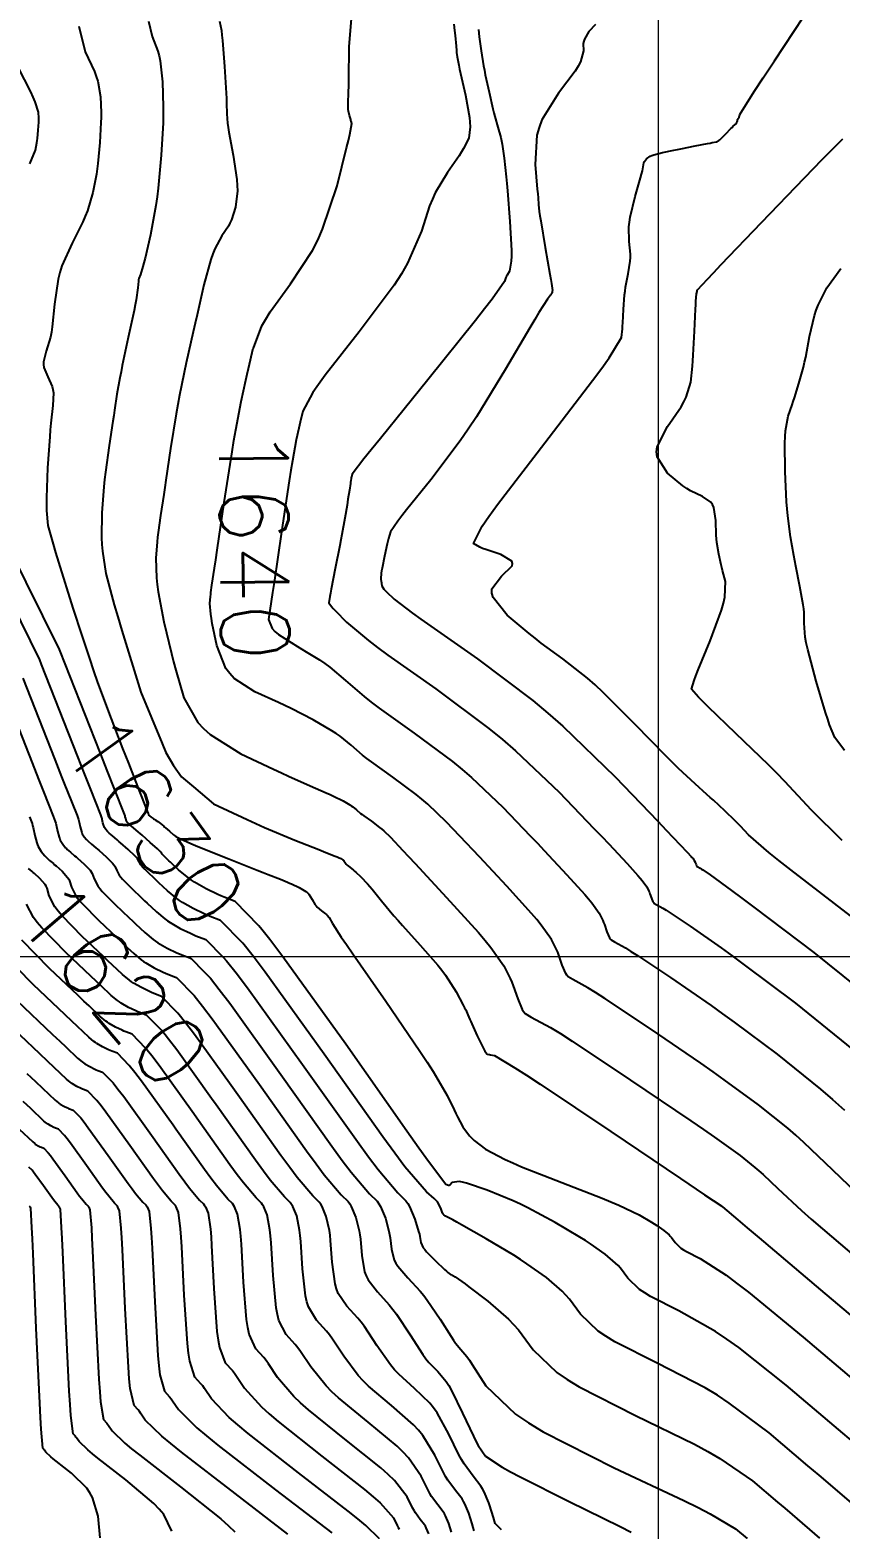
# Model space of a CAD drawing. Header units: metres. Extents: x 837117 to 838477, y 1189012 to 1191015.
# Drawn here: x 837641.8 to 837686.6, y 1190582.2 to 1190665.1 of the extents above; entities that cross this region are included whole.
import ezdxf

# ---------------------------------------------------------------- set-up
doc = ezdxf.new("R2010")
doc.units = ezdxf.units.M
doc.header["$LTSCALE"] = 0.3
doc.layers.add('COORD', color=7, linetype='Continuous', lineweight=20)
doc.layers.add('COTAS 10', color=1, linetype='Continuous')
doc.layers.add('COTAS INT', color=252, linetype='Continuous')
doc.styles.get("Standard").update_dxf_attribs({"font": 'simplex.shx'})

msp = doc.modelspace()

# ---------------------------------------------------------------- linework, layer by layer
at = {"layer": 'COORD'}
for p, q in [((837676.514, 1189013.872), (837676.514, 1191013.872)), ((837476.514, 1190613.872), (838476.514, 1190613.872))]:
    msp.add_line(p, q, dxfattribs=at)
at = {"layer": 'COTAS 10'}
for points, elevation in [([(837687.948, 1190600.347), (837686.164, 1190602.054), (837684.554, 1190603.587), (837684.108, 1190603.984), (837683.663, 1190604.37), (837682.054, 1190605.667), (837680.159, 1190607.056), (837679.533, 1190607.499), (837678.864, 1190607.968), (837676.08, 1190609.873), (837673.554, 1190611.551), (837673.047, 1190611.876), (837672.624, 1190612.141), (837671.789, 1190612.594), (837671.523, 1190612.751), (837671.458, 1190612.83), (837671.396, 1190612.923), (837671.205, 1190613.387), (837671.011, 1190613.947), (837670.948, 1190614.102), (837670.88, 1190614.256), (837670.604, 1190614.812), (837670.042, 1190615.601), (837669.794, 1190615.903), (837669.507, 1190616.24), (837668.137, 1190617.76), (837666.635, 1190619.369), (837666.265, 1190619.763), (837665.914, 1190620.135), (837664.813, 1190621.292), (837663.765, 1190622.289), (837663.448, 1190622.56), (837663.12, 1190622.829), (837661.839, 1190623.78), (837660.658, 1190624.622), (837660.394, 1190624.821), (837660.157, 1190625.006), (837659.526, 1190625.551), (837658.928, 1190626.039), (837658.712, 1190626.188), (837658.474, 1190626.343), (837657.433, 1190626.95), (837656.218, 1190627.581), (837655.871, 1190627.75), (837655.52, 1190627.917), (837654.211, 1190628.504), (837653.074, 1190629.243), (837652.83, 1190629.507), (837652.617, 1190629.797), (837652.103, 1190631.058), (837651.856, 1190632.282), (837651.811, 1190632.549), (837651.776, 1190632.785), (837651.732, 1190633.376), (837651.762, 1190633.767), (837651.773, 1190633.877), (837651.786, 1190633.987), (837651.842, 1190634.39), (837651.985, 1190635.34), (837652.053, 1190635.795), (837652.133, 1190636.334), (837652.523, 1190638.973), (837652.952, 1190641.766), (837653.057, 1190642.401), (837653.155, 1190642.977), (837653.459, 1190644.559), (837653.722, 1190645.736), (837653.794, 1190646.057), (837653.867, 1190646.375), (837654.128, 1190647.502), (837654.129, 1190647.507), (837654.604, 1190648.73), (837654.811, 1190649.107), (837655.05, 1190649.5), (837656.187, 1190651.057), (837657.402, 1190652.901), (837657.691, 1190653.475), (837657.959, 1190654.076), (837658.754, 1190656.477), (837659.28, 1190658.574), (837659.379, 1190658.984), (837659.457, 1190659.319), (837659.568, 1190659.914), (837659.536, 1190660.048), (837659.523, 1190660.094), (837659.508, 1190660.144), (837659.442, 1190660.354), (837659.384, 1190660.597), (837659.375, 1190660.667), (837659.369, 1190660.74), (837659.373, 1190661.012), (837659.396, 1190661.666), (837659.402, 1190661.978), (837659.408, 1190662.348), (837659.43, 1190664.158), (837659.594, 1190666.161)], 1640), ([(837686.666, 1190620.285), (837684.985, 1190621.956), (837683.508, 1190623.539), (837683.063, 1190623.995), (837682.601, 1190624.459), (837680.803, 1190626.201), (837679.268, 1190627.667), (837678.973, 1190627.957), (837678.734, 1190628.196), (837678.342, 1190628.644), (837678.485, 1190629.127), (837678.583, 1190629.389), (837678.708, 1190629.706), (837679.371, 1190631.315), (837680.007, 1190633.018), (837680.115, 1190633.395), (837680.192, 1190633.73), (837680.224, 1190634.601), (837680.067, 1190635.2), (837680.026, 1190635.365), (837679.985, 1190635.529), (837679.847, 1190636.118), (837679.743, 1190636.757), (837679.723, 1190636.954), (837679.708, 1190637.159), (837679.689, 1190637.968), (837679.58, 1190638.698), (837679.508, 1190638.853), (837679.419, 1190638.987), (837678.946, 1190639.299), (837678.291, 1190639.605), (837678.086, 1190639.735), (837677.871, 1190639.884), (837677.01, 1190640.588), (837676.446, 1190641.489), (837676.418, 1190641.763), (837676.446, 1190642.047), (837677.012, 1190643.164), (837677.776, 1190644.263), (837677.93, 1190644.536), (837678.059, 1190644.796), (837678.314, 1190645.625), (837678.4, 1190646.507), (837678.422, 1190646.801), (837678.443, 1190647.117), (837678.511, 1190648.439), (837678.567, 1190649.646), (837678.58, 1190649.89), (837678.592, 1190650.095), (837678.625, 1190650.508), (837678.649, 1190650.639), (837678.654, 1190650.665), (837678.659, 1190650.687), (837678.673, 1190650.732), (837679.222, 1190651.312), (837679.565, 1190651.671), (837679.989, 1190652.116), (837682.211, 1190654.442), (837684.581, 1190656.908), (837685.099, 1190657.442), (837685.557, 1190657.911), (837686.712, 1190659.065)], 1650), ([(837688.366, 1190582.646), (837686.024, 1190584.654), (837685.398, 1190585.188), (837684.783, 1190585.712), (837682.646, 1190587.525), (837680.435, 1190589.181), (837679.774, 1190589.606), (837679.091, 1190590.017), (837676.45, 1190591.381), (837674.108, 1190592.57), (837673.615, 1190592.871), (837673.19, 1190593.159), (837672.213, 1190594.096), (837671.597, 1190594.926), (837671.399, 1190595.147), (837671.189, 1190595.364), (837670.329, 1190596.114), (837669.247, 1190596.883), (837668.897, 1190597.112), (837668.526, 1190597.348), (837667, 1190598.258), (837665.639, 1190599.03), (837665.371, 1190599.179), (837665.15, 1190599.3), (837664.746, 1190599.502), (837664.648, 1190599.583), (837664.62, 1190599.628), (837664.591, 1190599.682), (837664.487, 1190599.955), (837664.3, 1190600.297), (837664.22, 1190600.393), (837664.127, 1190600.491), (837663.69, 1190600.854), (837662.509, 1190602.245), (837661.948, 1190602.991), (837661.284, 1190603.894), (837658.041, 1190608.462), (837654.786, 1190612.997), (837654.116, 1190613.88), (837653.545, 1190614.602), (837652.317, 1190615.857), (837651.734, 1190616.08), (837651.57, 1190616.15), (837651.405, 1190616.223), (837650.799, 1190616.514), (837650.208, 1190616.856), (837650.052, 1190616.961), (837649.9, 1190617.071), (837649.38, 1190617.504), (837648.911, 1190617.942), (837648.791, 1190618.054), (837648.676, 1190618.162), (837648.295, 1190618.522), (837648.009, 1190618.814), (837647.953, 1190618.879), (837647.907, 1190618.938), (837647.826, 1190619.096), (837647.722, 1190619.271), (837647.662, 1190619.34), (837647.589, 1190619.418), (837647.211, 1190619.777), (837646.794, 1190620.148), (837646.696, 1190620.233), (837646.605, 1190620.312), (837646.342, 1190620.533), (837646.154, 1190620.693), (837646.112, 1190620.732), (837646.073, 1190620.769), (837645.967, 1190620.886), (837645.895, 1190621.007), (837645.878, 1190621.046), (837645.863, 1190621.089), (837645.819, 1190621.264), (837645.778, 1190621.447), (837645.765, 1190621.494), (837645.752, 1190621.54), (837645.695, 1190621.693), (837645.141, 1190623.094), (837644.813, 1190623.927), (837644.409, 1190624.953), (837642.423, 1190630.005), (837642.32, 1190630.264), (837639.745, 1190635.478)], 1630), ([(837666.335, 1190582.107), (837666.278, 1190582.305), (837666.223, 1190582.492), (837666.04, 1190583.089), (837665.824, 1190583.606), (837665.748, 1190583.743), (837665.664, 1190583.877), (837665.302, 1190584.34), (837664.879, 1190584.912), (837664.756, 1190585.115), (837664.632, 1190585.338), (837664.164, 1190586.302), (837663.501, 1190587.387), (837663.254, 1190587.685), (837662.979, 1190587.983), (837661.756, 1190589.052), (837660.499, 1190590.116), (837660.203, 1190590.41), (837659.929, 1190590.705), (837659.129, 1190591.767), (837658.5, 1190592.719), (837658.335, 1190592.943), (837658.173, 1190593.15), (837657.621, 1190593.755), (837657.181, 1190594.492), (837657.091, 1190594.782), (837657.015, 1190595.108), (837656.852, 1190596.598), (837656.757, 1190598.102), (837656.724, 1190598.437), (837656.687, 1190598.738), (837656.528, 1190599.533), (837656.316, 1190600.037), (837656.245, 1190600.154), (837656.17, 1190600.262), (837655.856, 1190600.571), (837655.066, 1190601.502), (837654.69, 1190602.002), (837654.246, 1190602.607), (837652.075, 1190605.664), (837651.823, 1190606.016), (837649.897, 1190608.699), (837649.448, 1190609.29), (837649.066, 1190609.772), (837648.244, 1190610.613), (837647.854, 1190610.763), (837647.744, 1190610.809), (837647.633, 1190610.858), (837647.228, 1190611.053), (837646.832, 1190611.282), (837646.728, 1190611.352), (837646.626, 1190611.426), (837646.278, 1190611.716), (837645.691, 1190612.269), (837645.438, 1190612.508), (837645.147, 1190612.784), (837643.769, 1190614.093), (837642.442, 1190615.446), (837642.183, 1190615.749), (837641.971, 1190616.023), (837641.593, 1190616.755)], 1620), ([(837641.618, 1190607.406), (837642.085, 1190606.961), (837642.471, 1190606.595), (837643.176, 1190605.927), (837643.352, 1190605.781), (837643.404, 1190605.744), (837643.457, 1190605.708), (837643.657, 1190605.592), (837643.862, 1190605.493), (837643.918, 1190605.469), (837643.973, 1190605.445), (837644.171, 1190605.37), (837644.587, 1190604.944), (837644.78, 1190604.7), (837645.007, 1190604.401), (837646.109, 1190602.866), (837647.207, 1190601.319), (837647.432, 1190601.013), (837647.622, 1190600.76), (837648.022, 1190600.289), (837648.181, 1190600.133), (837648.219, 1190600.078), (837648.255, 1190600.019), (837648.362, 1190599.764), (837648.465, 1190598.824), (837648.498, 1190598.333), (837648.533, 1190597.742), (837648.675, 1190594.775), (837648.852, 1190591.814), (837648.909, 1190591.227), (837648.969, 1190590.742), (837649.216, 1190589.83), (837649.497, 1190589.522), (837649.579, 1190589.417), (837649.664, 1190589.302), (837649.984, 1190588.818), (837651.009, 1190587.809), (837651.538, 1190587.364), (837652.173, 1190586.847), (837655.351, 1190584.381), (837658.471, 1190582.004)], 1610)]:
    msp.add_lwpolyline(points, dxfattribs=dict(at, elevation=elevation))
at = {"layer": 'COTAS INT'}
for points, elevation in [([(837687.134, 1190616.121), (837683.836, 1190618.654), (837683.171, 1190619.177), (837682.614, 1190619.623), (837681.499, 1190620.588), (837681.046, 1190621.073), (837680.906, 1190621.215), (837680.761, 1190621.361), (837680.183, 1190621.92), (837679.555, 1190622.502), (837679.378, 1190622.663), (837679.2, 1190622.824), (837678.543, 1190623.405), (837677.632, 1190624.264), (837677.292, 1190624.6), (837676.915, 1190624.979), (837675.239, 1190626.7), (837673.457, 1190628.471), (837673.013, 1190628.881), (837672.59, 1190629.256), (837671.242, 1190630.319), (837670.033, 1190631.198), (837669.699, 1190631.457), (837669.364, 1190631.723), (837668.157, 1190632.74), (837667.375, 1190633.718), (837667.308, 1190633.958), (837667.307, 1190634.186), (837667.846, 1190634.9), (837668.426, 1190635.466), (837668.451, 1190635.599), (837668.418, 1190635.723), (837667.807, 1190636.087), (837666.97, 1190636.362), (837666.794, 1190636.43), (837666.641, 1190636.494), (837666.291, 1190636.692), (837666.777, 1190637.652), (837667.152, 1190638.196), (837667.631, 1190638.86), (837670.231, 1190642.263), (837672.878, 1190645.705), (837673.387, 1190646.394), (837673.799, 1190646.969), (837674.479, 1190648.093), (837674.523, 1190648.559), (837674.535, 1190648.72), (837674.546, 1190648.894), (837674.584, 1190649.636), (837674.645, 1190650.442), (837674.671, 1190650.657), (837674.702, 1190650.869), (837674.843, 1190651.602), (837674.955, 1190652.309), (837674.965, 1190652.504), (837674.968, 1190652.699), (837674.904, 1190653.399), (837674.881, 1190654.205), (837674.91, 1190654.467), (837674.953, 1190654.746), (837675.232, 1190655.891), (837675.533, 1190656.92), (837675.59, 1190657.126), (837675.635, 1190657.298), (837675.7, 1190657.631), (837675.717, 1190657.749), (837675.731, 1190657.785), (837675.749, 1190657.823), (837675.85, 1190657.969), (837676.065, 1190658.116), (837676.155, 1190658.154), (837676.259, 1190658.191), (837676.745, 1190658.313), (837677.371, 1190658.439), (837677.562, 1190658.477), (837677.761, 1190658.517), (837678.547, 1190658.676), (837679.236, 1190658.814), (837679.375, 1190658.841), (837679.491, 1190658.863), (837679.722, 1190658.903), (837679.852, 1190658.977), (837679.905, 1190659.02), (837679.966, 1190659.074), (837680.244, 1190659.35), (837680.523, 1190659.64), (837680.584, 1190659.703), (837680.638, 1190659.758), (837680.772, 1190659.892), (837680.842, 1190659.97), (837680.855, 1190659.989), (837680.865, 1190660.007), (837680.878, 1190660.063), (837680.883, 1190660.114), (837680.888, 1190660.129), (837680.895, 1190660.144), (837680.931, 1190660.202), (837680.973, 1190660.271), (837680.982, 1190660.293), (837680.991, 1190660.317), (837681.017, 1190660.415), (837681.815, 1190661.684), (837682.31, 1190662.445), (837682.925, 1190663.385), (837686.136, 1190668.262)], 1648), ([(837648.33, 1190665.576), (837648.544, 1190664.726), (837648.854, 1190663.923), (837648.92, 1190663.661), (837648.977, 1190663.381), (837649.114, 1190662.226), (837649.152, 1190660.834), (837649.148, 1190660.405), (837649.137, 1190659.956), (837649.043, 1190658.177), (837648.867, 1190656.341), (837648.805, 1190655.858), (837648.736, 1190655.384), (837648.437, 1190653.762), (837648.146, 1190652.481), (837648.082, 1190652.223), (837648.026, 1190652.006), (837647.886, 1190651.57), (837647.807, 1190651.359), (837647.79, 1190651.284), (837647.775, 1190651.201), (837647.739, 1190650.843), (837647.646, 1190650.175), (837647.595, 1190649.897), (837647.533, 1190649.579), (837647.218, 1190648.093), (837646.887, 1190646.547), (837646.815, 1190646.191), (837646.751, 1190645.865), (837646.59, 1190644.947), (837646.459, 1190644.079), (837646.414, 1190643.784), (837646.365, 1190643.466), (837646.155, 1190642.12), (837645.95, 1190640.636), (837645.903, 1190640.23), (837645.862, 1190639.826), (837645.751, 1190638.386), (837645.737, 1190637.005), (837645.757, 1190636.639), (837645.787, 1190636.279), (837645.982, 1190635.038), (837646.437, 1190633.307), (837646.631, 1190632.638), (837646.856, 1190631.886), (837647.912, 1190628.488), (837649.084, 1190625.648), (837649.29, 1190625.146), (837649.717, 1190624.43), (837650.162, 1190623.804), (837650.814, 1190623.252), (837651.935, 1190622.3), (837653.779, 1190621.438), (837654.27, 1190621.218), (837654.753, 1190621.006), (837656.424, 1190620.306), (837657.747, 1190619.776), (837658.01, 1190619.671), (837658.228, 1190619.584), (837658.642, 1190619.421), (837658.765, 1190619.372), (837658.8, 1190619.357), (837658.835, 1190619.341), (837658.965, 1190619.28), (837659.08, 1190619.209), (837659.105, 1190619.187), (837659.128, 1190619.164), (837659.187, 1190619.074), (837659.255, 1190618.974), (837659.282, 1190618.944), (837659.314, 1190618.914), (837659.462, 1190618.801), (837659.662, 1190618.647), (837659.727, 1190618.592), (837659.796, 1190618.531), (837660.078, 1190618.266), (837660.441, 1190617.879), (837660.561, 1190617.742), (837660.689, 1190617.591), (837661.22, 1190616.937), (837661.902, 1190616.114), (837662.126, 1190615.856), (837662.365, 1190615.585), (837663.352, 1190614.501), (837664.318, 1190613.392), (837664.543, 1190613.106), (837664.749, 1190612.829), (837665.341, 1190611.905), (837665.727, 1190611.185), (837665.804, 1190611.037), (837665.868, 1190610.911), (837665.991, 1190610.641), (837666.093, 1190610.388), (837666.143, 1190610.272), (837666.204, 1190610.137), (837666.505, 1190609.487), (837666.811, 1190608.858), (837666.875, 1190608.737), (837666.929, 1190608.639), (837667.05, 1190608.475), (837667.149, 1190608.454), (837667.189, 1190608.446), (837667.235, 1190608.436), (837667.448, 1190608.393), (837668.587, 1190607.719), (837669.217, 1190607.312), (837669.982, 1190606.81), (837673.884, 1190604.2), (837677.739, 1190601.597), (837679.07, 1190600.699), (837680.02, 1190600.056), (837680.036, 1190600.043), (837680.041, 1190600.039), (837680.045, 1190600.036), (837680.061, 1190600.02), (837680.902, 1190599.308), (837681.426, 1190598.865), (837682.077, 1190598.315), (837685.481, 1190595.44), (837689.581, 1190591.967)], 1636), ([(837652.249, 1190665.572), (837652.364, 1190665.053), (837652.396, 1190664.804), (837652.428, 1190664.509), (837652.54, 1190663.063), (837652.625, 1190661.603), (837652.64, 1190661.299), (837652.65, 1190661.039), (837652.655, 1190660.462), (837652.697, 1190659.933), (837652.731, 1190659.703), (837652.774, 1190659.437), (837653.011, 1190658.176), (837653.215, 1190656.825), (837653.237, 1190656.501), (837653.244, 1190656.201), (837653.147, 1190655.299), (837652.914, 1190654.595), (837652.835, 1190654.418), (837652.75, 1190654.25), (837652.394, 1190653.709), (837652.001, 1190652.997), (837651.893, 1190652.72), (837651.785, 1190652.409), (837651.399, 1190650.998), (837651.015, 1190649.341), (837650.908, 1190648.874), (837650.802, 1190648.404), (837650.416, 1190646.679), (837650.05, 1190644.893), (837649.955, 1190644.384), (837649.864, 1190643.869), (837649.557, 1190641.96), (837649.296, 1190640.206), (837649.233, 1190639.789), (837649.175, 1190639.403), (837648.998, 1190638.255), (837648.868, 1190637.311), (837648.838, 1190637.053), (837648.812, 1190636.797), (837648.741, 1190635.881), (837648.779, 1190634.793), (837648.82, 1190634.427), (837648.876, 1190634.033), (837649.189, 1190632.378), (837649.603, 1190630.615), (837649.722, 1190630.153), (837649.843, 1190629.702), (837650.295, 1190628.169), (837651.059, 1190626.806), (837651.378, 1190626.464), (837651.742, 1190626.136), (837653.441, 1190625.077), (837655.246, 1190624.221), (837655.677, 1190624.02), (837656.077, 1190623.836), (837657.274, 1190623.304), (837658.162, 1190622.916), (837658.367, 1190622.822), (837658.555, 1190622.734), (837659.089, 1190622.466), (837659.459, 1190622.251), (837659.543, 1190622.196), (837659.62, 1190622.143), (837659.832, 1190621.97), (837660.056, 1190621.776), (837660.14, 1190621.711), (837660.234, 1190621.64), (837660.652, 1190621.341), (837661.107, 1190621.004), (837661.224, 1190620.908), (837661.336, 1190620.812), (837661.708, 1190620.458), (837662.394, 1190619.73), (837662.705, 1190619.398), (837663.067, 1190619.009), (837664.813, 1190617.132), (837666.568, 1190615.187), (837666.936, 1190614.755), (837667.253, 1190614.369), (837667.973, 1190613.359), (837668.326, 1190612.647), (837668.412, 1190612.45), (837668.493, 1190612.252), (837668.741, 1190611.534), (837668.986, 1190610.941), (837669.065, 1190610.821), (837669.149, 1190610.721), (837669.489, 1190610.52), (837670.557, 1190609.94), (837671.099, 1190609.601), (837671.748, 1190609.185), (837674.982, 1190607.037), (837678.301, 1190604.782), (837679.005, 1190604.299), (837679.614, 1190603.877), (837681.037, 1190602.862), (837681.849, 1190602.207), (837682.074, 1190602.012), (837682.3, 1190601.811), (837683.112, 1190601.037), (837684.425, 1190599.828), (837684.965, 1190599.352), (837685.582, 1190598.816), (837688.447, 1190596.372)], 1638), ([(837644.479, 1190665.308), (837644.839, 1190663.879), (837645.343, 1190662.793), (837645.443, 1190662.517), (837645.527, 1190662.253), (837645.688, 1190661.389), (837645.712, 1190660.521), (837645.709, 1190660.253), (837645.702, 1190659.973), (837645.644, 1190658.862), (837645.534, 1190657.717), (837645.495, 1190657.415), (837645.452, 1190657.119), (837645.265, 1190656.107), (837644.96, 1190655.089), (837644.842, 1190654.789), (837644.711, 1190654.482), (837644.115, 1190653.311), (837643.546, 1190652.051), (837643.431, 1190651.688), (837643.334, 1190651.319), (837643.136, 1190649.936), (837643.019, 1190648.673), (837642.974, 1190648.379), (837642.922, 1190648.109), (837642.685, 1190647.337), (837642.53, 1190646.746), (837642.53, 1190646.591), (837642.548, 1190646.439), (837642.768, 1190645.921), (837643.018, 1190645.375), (837643.056, 1190645.207), (837643.08, 1190645.031), (837643.051, 1190644.332), (837642.935, 1190643.348), (837642.903, 1190642.993), (837642.872, 1190642.602), (837642.76, 1190640.891), (837642.695, 1190639.218), (837642.693, 1190638.851), (837642.698, 1190638.526), (837642.774, 1190637.699), (837643.061, 1190636.659), (837643.198, 1190636.2), (837643.361, 1190635.667), (837644.159, 1190633.121), (837644.652, 1190631.615), (837645.068, 1190630.34), (837645.301, 1190629.658), (837645.524, 1190629.014), (837646.263, 1190627.008), (837646.904, 1190625.366), (837647.066, 1190624.952), (837647.221, 1190624.556), (837647.724, 1190623.271), (837648.095, 1190622.329), (837648.166, 1190622.148), (837648.223, 1190622.002), (837648.317, 1190621.764), (837648.322, 1190621.752), (837648.323, 1190621.748), (837648.324, 1190621.745), (837648.327, 1190621.73), (837648.33, 1190621.717), (837648.331, 1190621.713), (837648.333, 1190621.71), (837648.338, 1190621.701), (837648.365, 1190621.676), (837648.38, 1190621.664), (837648.398, 1190621.649), (837648.49, 1190621.574), (837648.592, 1190621.496), (837648.616, 1190621.479), (837648.639, 1190621.463), (837648.708, 1190621.424), (837648.788, 1190621.376), (837648.818, 1190621.356), (837648.851, 1190621.332), (837648.996, 1190621.219), (837649.173, 1190621.071), (837649.225, 1190621.025), (837649.279, 1190620.977), (837649.487, 1190620.787), (837649.713, 1190620.598), (837649.778, 1190620.551), (837649.845, 1190620.506), (837650.098, 1190620.364), (837650.668, 1190620.118), (837650.935, 1190620.007), (837651.25, 1190619.878), (837652.779, 1190619.26), (837654.068, 1190618.745), (837654.333, 1190618.639), (837654.663, 1190618.508), (837654.95, 1190618.394), (837655.623, 1190618.133), (837656.02, 1190617.975), (837656.132, 1190617.927), (837656.246, 1190617.877), (837656.666, 1190617.68), (837657.036, 1190617.451), (837657.118, 1190617.38), (837657.191, 1190617.307), (837657.382, 1190617.017), (837657.541, 1190616.732), (837657.594, 1190616.662), (837657.651, 1190616.597), (837657.891, 1190616.391), (837658.119, 1190616.224), (837658.168, 1190616.182), (837658.212, 1190616.143), (837658.322, 1190616.017), (837658.392, 1190615.898), (837658.411, 1190615.863), (837658.43, 1190615.827), (837658.498, 1190615.688), (837658.991, 1190614.941), (837659.278, 1190614.521), (837659.631, 1190614.009), (837661.45, 1190611.391), (837663.337, 1190608.633), (837663.732, 1190608.032), (837664.073, 1190607.501), (837664.844, 1190606.173), (837665.228, 1190605.381), (837665.325, 1190605.187), (837665.417, 1190605.006), (837665.715, 1190604.444), (837666.07, 1190603.959), (837666.199, 1190603.825), (837666.342, 1190603.693), (837666.965, 1190603.216), (837668.043, 1190602.645), (837668.471, 1190602.453), (837668.955, 1190602.246), (837671.174, 1190601.376), (837673.403, 1190600.513), (837673.894, 1190600.311), (837674.331, 1190600.125), (837675.451, 1190599.584), (837676.125, 1190599.186), (837676.28, 1190599.089), (837676.422, 1190598.999), (837676.82, 1190598.722), (837677.102, 1190598.475), (837677.172, 1190598.404), (837677.237, 1190598.331), (837677.439, 1190598.058), (837677.76, 1190597.75), (837677.9, 1190597.656), (837678.062, 1190597.557), (837678.832, 1190597.166), (837680.259, 1190596.246), (837680.835, 1190595.814), (837681.49, 1190595.305), (837684.509, 1190592.825), (837688.152, 1190589.735)], 1634), ([(837665.206, 1190665.418), (837665.247, 1190665.069), (837665.281, 1190664.776), (837665.339, 1190664.187), (837665.35, 1190663.963), (837665.356, 1190663.901), (837665.362, 1190663.838), (837665.391, 1190663.608), (837665.482, 1190663.143), (837665.527, 1190662.931), (837665.581, 1190662.684), (837665.847, 1190661.493), (837666.072, 1190660.26), (837666.101, 1190659.986), (837666.114, 1190659.742), (837666.037, 1190659.104), (837665.752, 1190658.541), (837665.633, 1190658.345), (837665.497, 1190658.131), (837664.862, 1190657.209), (837664.185, 1190656.08), (837664.023, 1190655.735), (837663.871, 1190655.375), (837663.415, 1190653.959), (837662.653, 1190652.19), (837662.31, 1190651.607), (837661.909, 1190650.985), (837659.98, 1190648.405), (837658.1, 1190646.003), (837657.729, 1190645.494), (837657.424, 1190645.051), (837656.993, 1190644.258), (837656.86, 1190644.015), (837656.72, 1190643.41), (837656.681, 1190643.24), (837656.642, 1190643.068), (837656.501, 1190642.438), (837656.291, 1190641.268), (837656.208, 1190640.756), (837656.115, 1190640.162), (837655.689, 1190637.337), (837655.276, 1190634.552), (837655.191, 1190633.982), (837655.119, 1190633.5), (837654.963, 1190632.49), (837655.164, 1190631.994), (837655.317, 1190631.837), (837655.512, 1190631.672), (837656.567, 1190631.003), (837657.052, 1190630.714), (837657.782, 1190630.276), (837658.079, 1190630.073), (837658.358, 1190629.87), (837659.22, 1190629.132), (837660.258, 1190628.235), (837660.648, 1190627.931), (837661.083, 1190627.603), (837663.025, 1190626.219), (837665.133, 1190624.654), (837665.673, 1190624.212), (837666.194, 1190623.766), (837667.918, 1190622.126), (837669.434, 1190620.54), (837669.825, 1190620.128), (837670.202, 1190619.729), (837671.46, 1190618.387), (837672.446, 1190617.293), (837672.653, 1190617.05), (837672.831, 1190616.833), (837673.236, 1190616.265), (837673.435, 1190615.865), (837673.483, 1190615.754), (837673.529, 1190615.643), (837673.668, 1190615.239), (837673.806, 1190614.906), (837673.851, 1190614.838), (837673.898, 1190614.782), (837674.089, 1190614.669), (837674.69, 1190614.343), (837674.995, 1190614.152), (837675.36, 1190613.918), (837677.178, 1190612.71), (837679.426, 1190611.153), (837680.062, 1190610.698), (837680.704, 1190610.234), (837683.071, 1190608.473), (837685.476, 1190606.534), (837686.142, 1190605.957), (837686.808, 1190605.362)], 1642), ([(837666.575, 1190665.124), (837666.592, 1190664.914), (837666.613, 1190664.703), (837666.711, 1190663.932), (837666.849, 1190663.11), (837666.896, 1190662.866), (837666.945, 1190662.614), (837667.153, 1190661.647), (837667.368, 1190660.734), (837667.423, 1190660.517), (837667.476, 1190660.315), (837667.65, 1190659.713), (837667.8, 1190659.147), (837667.838, 1190658.968), (837667.874, 1190658.778), (837667.994, 1190658.012), (837668.108, 1190656.967), (837668.142, 1190656.602), (837668.177, 1190656.205), (837668.31, 1190654.495), (837668.39, 1190652.905), (837668.392, 1190652.583), (837668.385, 1190652.313), (837668.287, 1190651.761), (837668.149, 1190651.541), (837668.118, 1190651.478), (837668.089, 1190651.415), (837668.01, 1190651.183), (837667.324, 1190650.207), (837666.912, 1190649.675), (837666.405, 1190649.03), (837663.773, 1190645.753), (837661.15, 1190642.507), (837660.648, 1190641.881), (837660.243, 1190641.373), (837659.59, 1190640.524), (837659.572, 1190640.445), (837659.567, 1190640.423), (837659.562, 1190640.4), (837659.544, 1190640.318), (837659.516, 1190640.165), (837659.505, 1190640.099), (837659.493, 1190640.021), (837659.438, 1190639.653), (837659.36, 1190639.148), (837659.334, 1190638.985), (837659.306, 1190638.811), (837659.189, 1190638.098), (837659.028, 1190637.197), (837658.973, 1190636.905), (837658.913, 1190636.593), (837658.657, 1190635.315), (837658.427, 1190634.172), (837658.384, 1190633.947), (837658.349, 1190633.762), (837658.297, 1190633.422), (837658.45, 1190633.209), (837658.545, 1190633.103), (837658.662, 1190632.978), (837659.274, 1190632.357), (837660.493, 1190631.332), (837660.993, 1190630.952), (837661.563, 1190630.53), (837664.211, 1190628.658), (837667.146, 1190626.479), (837667.897, 1190625.864), (837668.623, 1190625.243), (837671.023, 1190622.959), (837672.955, 1190620.944), (837673.385, 1190620.494), (837673.77, 1190620.089), (837674.783, 1190619.015), (837675.385, 1190618.347), (837675.512, 1190618.198), (837675.621, 1190618.065), (837675.868, 1190617.718), (837675.989, 1190617.474), (837676.019, 1190617.406), (837676.047, 1190617.338), (837676.132, 1190617.092), (837676.216, 1190616.888), (837676.243, 1190616.847), (837676.272, 1190616.812), (837676.389, 1190616.743), (837676.756, 1190616.544), (837676.942, 1190616.427), (837677.165, 1190616.284), (837678.276, 1190615.546), (837679.989, 1190614.338), (837680.591, 1190613.898), (837681.249, 1190613.412), (837684.087, 1190611.279), (837687.289, 1190608.697)], 1644), ([(837673.043, 1190665.394), (837672.671, 1190665.006), (837672.425, 1190664.58), (837672.386, 1190664.463), (837672.359, 1190664.347), (837672.367, 1190663.934), (837672.209, 1190663.326), (837672.078, 1190663.088), (837671.91, 1190662.819), (837670.987, 1190661.595), (837670.078, 1190660.124), (837669.919, 1190659.7), (837669.799, 1190659.267), (837669.698, 1190657.644), (837669.824, 1190656.29), (837669.847, 1190656.028), (837669.864, 1190655.814), (837669.884, 1190655.448), (837669.934, 1190655.052), (837669.97, 1190654.82), (837670.016, 1190654.534), (837670.266, 1190653.059), (837670.516, 1190651.587), (837670.564, 1190651.304), (837670.601, 1190651.075), (837670.657, 1190650.696), (837670.652, 1190650.668), (837670.65, 1190650.652), (837670.647, 1190650.621), (837670.646, 1190650.592), (837670.646, 1190650.585), (837670.645, 1190650.579), (837670.643, 1190650.561), (837670.603, 1190650.499), (837670.577, 1190650.465), (837670.546, 1190650.424), (837670.384, 1190650.214), (837669.907, 1190649.462), (837669.677, 1190649.079), (837669.405, 1190648.621), (837668.071, 1190646.332), (837666.457, 1190643.702), (837666.009, 1190643.028), (837665.56, 1190642.378), (837663.933, 1190640.225), (837662.601, 1190638.566), (837662.337, 1190638.227), (837662.12, 1190637.939), (837661.717, 1190637.336), (837661.6, 1190636.97), (837661.563, 1190636.833), (837661.525, 1190636.68), (837661.371, 1190635.996), (837661.241, 1190635.328), (837661.218, 1190635.184), (837661.2, 1190635.059), (837661.181, 1190634.754), (837661.198, 1190634.58), (837661.203, 1190634.537), (837661.208, 1190634.495), (837661.225, 1190634.363), (837661.341, 1190634.178), (837661.408, 1190634.104), (837661.49, 1190634.019), (837661.91, 1190633.629), (837662.933, 1190632.844), (837663.394, 1190632.51), (837663.934, 1190632.126), (837666.526, 1190630.317), (837669.577, 1190628.015), (837670.404, 1190627.32), (837671.225, 1190626.6), (837674.128, 1190623.793), (837676.475, 1190621.349), (837676.945, 1190620.859), (837677.337, 1190620.449), (837678.106, 1190619.642), (837678.325, 1190619.4), (837678.371, 1190619.346), (837678.41, 1190619.298), (837678.5, 1190619.172), (837678.544, 1190619.083), (837678.555, 1190619.058), (837678.565, 1190619.034), (837678.596, 1190618.944), (837678.626, 1190618.87), (837678.636, 1190618.855), (837678.647, 1190618.843), (837678.689, 1190618.818), (837678.822, 1190618.745), (837678.89, 1190618.703), (837678.971, 1190618.651), (837679.374, 1190618.383), (837680.551, 1190617.523), (837681.12, 1190617.097), (837681.793, 1190616.591), (837685.104, 1190614.085), (837689.07, 1190610.893)], 1646), ([(837641.774, 1190657.696), (837642.093, 1190658.452), (837642.168, 1190658.855), (837642.185, 1190658.972), (837642.2, 1190659.092), (837642.244, 1190659.548), (837642.267, 1190659.989), (837642.27, 1190660.1), (837642.271, 1190660.207), (837642.261, 1190660.552), (837642.076, 1190661.124), (837641.967, 1190661.373), (837641.832, 1190661.662), (837641.134, 1190663.033)], 1632), ([(837686.804, 1190625.251), (837686.26, 1190625.974), (837685.977, 1190626.679), (837685.872, 1190626.992), (837685.755, 1190627.355), (837685.236, 1190629.087), (837684.772, 1190630.834), (837684.689, 1190631.206), (837684.626, 1190631.529), (837684.565, 1190632.292), (837684.573, 1190632.876), (837684.553, 1190633.086), (837684.524, 1190633.317), (837684.34, 1190634.326), (837684.109, 1190635.444), (837684.051, 1190635.743), (837683.995, 1190636.038), (837683.814, 1190637.067), (837683.667, 1190638.229), (837683.633, 1190638.608), (837683.602, 1190639.011), (837683.514, 1190640.675), (837683.499, 1190642.255), (837683.514, 1190642.607), (837683.538, 1190642.92), (837683.692, 1190643.74), (837683.909, 1190644.365), (837683.972, 1190644.556), (837684.037, 1190644.755), (837684.283, 1190645.537), (837684.528, 1190646.443), (837684.592, 1190646.721), (837684.655, 1190647.01), (837684.869, 1190648.147), (837685.141, 1190649.298), (837685.24, 1190649.595), (837685.349, 1190649.883), (837685.829, 1190650.843), (837686.597, 1190651.911)], 1652), ([(837687.299, 1190587.015), (837686.467, 1190587.724), (837683.577, 1190590.175), (837680.962, 1190592.243), (837680.305, 1190592.71), (837679.675, 1190593.132), (837677.641, 1190594.273), (837676.085, 1190595.063), (837675.758, 1190595.263), (837675.475, 1190595.455), (837674.826, 1190596.077), (837674.417, 1190596.629), (837674.285, 1190596.775), (837674.146, 1190596.92), (837673.574, 1190597.418), (837672.771, 1190597.978), (837672.485, 1190598.16), (837672.171, 1190598.355), (837670.809, 1190599.159), (837669.296, 1190599.971), (837668.887, 1190600.171), (837668.483, 1190600.36), (837667.06, 1190600.952), (837665.915, 1190601.332), (837665.686, 1190601.388), (837665.496, 1190601.422), (837665.125, 1190601.366), (837664.995, 1190601.231), (837664.956, 1190601.215), (837664.916, 1190601.209), (837664.761, 1190601.264), (837663.814, 1190602.524), (837663.275, 1190603.277), (837662.616, 1190604.206), (837659.234, 1190609.022), (837655.764, 1190613.857), (837655.049, 1190614.798), (837654.602, 1190615.364), (837654.441, 1190615.566), (837653.132, 1190616.906), (837652.51, 1190617.144), (837652.335, 1190617.218), (837652.159, 1190617.296), (837651.513, 1190617.606), (837650.883, 1190617.971), (837650.717, 1190618.083), (837650.555, 1190618.2), (837650, 1190618.662), (837649.555, 1190619.076), (837649.462, 1190619.163), (837649.382, 1190619.238), (837649.201, 1190619.408), (837649.122, 1190619.487), (837649.107, 1190619.505), (837649.095, 1190619.521), (837649.073, 1190619.564), (837648.971, 1190619.677), (837648.909, 1190619.737), (837648.832, 1190619.81), (837648.43, 1190620.176), (837647.984, 1190620.573), (837647.879, 1190620.665), (837647.782, 1190620.748), (837647.5, 1190620.985), (837647.307, 1190621.146), (837647.267, 1190621.181), (837647.232, 1190621.212), (837647.152, 1190621.293), (837647.114, 1190621.358), (837647.105, 1190621.38), (837647.097, 1190621.403), (837647.073, 1190621.497), (837647.051, 1190621.596), (837647.037, 1190621.646), (837647.006, 1190621.728), (837646.437, 1190623.172), (837646.09, 1190624.054), (837645.66, 1190625.146), (837643.457, 1190630.751), (837643.424, 1190630.833), (837640.659, 1190636.431)], 1632), ([(837641.389, 1190629.258), (837643.157, 1190624.76), (837643.535, 1190623.801), (837643.714, 1190623.348), (837643.844, 1190623.017), (837644.385, 1190621.657), (837644.467, 1190621.434), (837644.487, 1190621.367), (837644.506, 1190621.298), (837644.565, 1190621.03), (837644.629, 1190620.775), (837644.652, 1190620.713), (837644.676, 1190620.655), (837644.781, 1190620.479), (837644.914, 1190620.326), (837644.956, 1190620.283), (837645.001, 1190620.24), (837645.184, 1190620.081), (837645.429, 1190619.875), (837645.513, 1190619.802), (837645.604, 1190619.723), (837645.992, 1190619.378), (837646.345, 1190619.027), (837646.415, 1190618.942), (837646.473, 1190618.864), (837646.579, 1190618.628), (837646.72, 1190618.355), (837646.799, 1190618.253), (837646.896, 1190618.14), (837647.39, 1190617.636), (837647.97, 1190617.087), (837648.121, 1190616.945), (837648.267, 1190616.807), (837648.76, 1190616.346), (837648.784, 1190616.327), (837649.246, 1190615.942), (837649.388, 1190615.84), (837649.533, 1190615.741), (837650.084, 1190615.422), (837650.65, 1190615.15), (837650.805, 1190615.082), (837650.958, 1190615.017), (837651.502, 1190614.808), (837652.467, 1190613.822), (837652.649, 1190613.635), (837653.182, 1190612.962), (837653.808, 1190612.138), (837656.848, 1190607.903), (837659.876, 1190603.637), (837660.496, 1190602.793), (837661.02, 1190602.096), (837662.123, 1190600.797), (837662.561, 1190600.365), (837662.666, 1190600.215), (837662.764, 1190600.051), (837663.061, 1190599.348), (837663.265, 1190598.669), (837663.304, 1190598.521), (837663.337, 1190598.389), (837663.393, 1190598.057), (837663.522, 1190597.765), (837663.6, 1190597.66), (837663.696, 1190597.544), (837664.196, 1190597.035), (837664.7, 1190596.567), (837664.8, 1190596.477), (837664.882, 1190596.405), (837665.032, 1190596.285), (837665.092, 1190596.262), (837665.117, 1190596.249), (837665.146, 1190596.235), (837665.281, 1190596.16), (837665.653, 1190595.898), (837665.832, 1190595.765), (837666.044, 1190595.605), (837667.083, 1190594.81), (837668.232, 1190593.808), (837668.513, 1190593.518), (837668.778, 1190593.224), (837669.6, 1190592.115), (837670.904, 1190590.863), (837671.473, 1190590.478), (837672.131, 1190590.077), (837675.258, 1190588.489), (837678.508, 1190586.903), (837679.243, 1190586.503), (837679.907, 1190586.119), (837681.714, 1190584.876), (837683.099, 1190583.701), (837683.498, 1190583.361), (837683.903, 1190583.015), (837685.42, 1190581.714)], 1628), ([(837640.797, 1190627.388), (837641.906, 1190624.567), (837642.258, 1190623.674), (837642.548, 1190622.94), (837643.074, 1190621.622), (837643.182, 1190621.327), (837643.208, 1190621.239), (837643.233, 1190621.149), (837643.311, 1190620.797), (837643.396, 1190620.461), (837643.425, 1190620.379), (837643.457, 1190620.303), (837643.595, 1190620.072), (837643.755, 1190619.883), (837643.801, 1190619.834), (837643.848, 1190619.787), (837644.026, 1190619.628), (837644.253, 1190619.438), (837644.33, 1190619.371), (837644.414, 1190619.297), (837644.773, 1190618.979), (837645.102, 1190618.635), (837645.168, 1190618.545), (837645.224, 1190618.457), (837645.333, 1190618.16), (837645.533, 1190617.772), (837645.645, 1190617.627), (837645.782, 1190617.466), (837646.485, 1190616.75), (837647.264, 1190616.011), (837647.45, 1190615.835), (837647.623, 1190615.672), (837648.139, 1190615.189), (837648.591, 1190614.813), (837648.723, 1190614.718), (837648.858, 1190614.627), (837649.37, 1190614.33), (837649.896, 1190614.077), (837650.039, 1190614.014), (837650.182, 1190613.953), (837650.618, 1190613.787), (837650.688, 1190613.76), (837651.388, 1190613.044), (837651.753, 1190612.669), (837652.248, 1190612.044), (837652.83, 1190611.278), (837655.655, 1190607.343), (837658.469, 1190603.379), (837659.044, 1190602.595), (837659.532, 1190601.948), (837660.557, 1190600.741), (837660.963, 1190600.34), (837661.061, 1190600.2), (837661.152, 1190600.048), (837661.428, 1190599.394), (837661.62, 1190598.686), (837661.659, 1190598.5), (837661.692, 1190598.317), (837661.758, 1190597.692), (837661.912, 1190597.085), (837662.001, 1190596.914), (837662.109, 1190596.742), (837662.663, 1190596.11), (837663.353, 1190595.369), (837663.546, 1190595.127), (837663.739, 1190594.871), (837664.446, 1190593.814), (837665.056, 1190592.853), (837665.189, 1190592.657), (837665.306, 1190592.492), (837665.598, 1190592.147), (837665.927, 1190591.749), (837666.067, 1190591.55), (837666.228, 1190591.313), (837666.987, 1190590.134), (837668.619, 1190588.568), (837669.33, 1190588.086), (837670.154, 1190587.584), (837674.067, 1190585.597), (837677.924, 1190583.789), (837678.712, 1190583.399), (837679.38, 1190583.058), (837680.782, 1190582.226), (837681.415, 1190581.69)], 1626), ([(837641.763, 1190621.586), (837641.897, 1190621.221), (837641.93, 1190621.112), (837641.961, 1190621), (837642.057, 1190620.564), (837642.162, 1190620.147), (837642.199, 1190620.046), (837642.238, 1190619.952), (837642.409, 1190619.664), (837642.596, 1190619.44), (837642.646, 1190619.386), (837642.695, 1190619.334), (837642.868, 1190619.176), (837643.076, 1190619.002), (837643.147, 1190618.94), (837643.225, 1190618.872), (837643.554, 1190618.58), (837643.859, 1190618.243), (837643.922, 1190618.147), (837643.974, 1190618.05), (837644.086, 1190617.692), (837644.345, 1190617.189), (837644.491, 1190617.001), (837644.669, 1190616.793), (837645.58, 1190615.865), (837646.558, 1190614.935), (837646.779, 1190614.726), (837646.979, 1190614.538), (837647.519, 1190614.031), (837647.936, 1190613.684), (837648.058, 1190613.596), (837648.183, 1190613.512), (837648.656, 1190613.237), (837649.142, 1190613.004), (837649.274, 1190612.946), (837649.406, 1190612.89), (837649.832, 1190612.727), (837649.873, 1190612.711), (837650.858, 1190611.704), (837651.315, 1190611.126), (837651.852, 1190610.418), (837652.086, 1190610.094), (837653.799, 1190607.707), (837654.461, 1190606.783), (837657.061, 1190603.122), (837657.593, 1190602.398), (837658.043, 1190601.799), (837658.99, 1190600.684), (837659.366, 1190600.314), (837659.456, 1190600.185), (837659.54, 1190600.044), (837659.794, 1190599.44), (837659.976, 1190598.704), (837660.014, 1190598.479), (837660.047, 1190598.245), (837660.123, 1190597.327), (837660.28, 1190596.426), (837660.364, 1190596.203), (837660.466, 1190595.992), (837660.982, 1190595.325), (837661.644, 1190594.601), (837661.837, 1190594.353), (837662.035, 1190594.085), (837662.787, 1190592.947), (837663.497, 1190591.863), (837663.669, 1190591.629), (837663.829, 1190591.424), (837664.318, 1190590.921), (837664.782, 1190590.375), (837664.927, 1190590.142), (837665.08, 1190589.875), (837665.692, 1190588.614), (837666.288, 1190587.344), (837666.431, 1190587.07), (837666.563, 1190586.83), (837666.962, 1190586.244), (837667.876, 1190585.636), (837668.334, 1190585.382), (837668.88, 1190585.09), (837671.59, 1190583.729), (837674.399, 1190582.348), (837675.007, 1190582.045)], 1624), ([(837667.846, 1190582.162), (837667.495, 1190582.523), (837667.399, 1190582.852), (837667.363, 1190582.97), (837667.324, 1190583.098), (837667.149, 1190583.656), (837666.893, 1190584.267), (837666.802, 1190584.429), (837666.703, 1190584.588), (837666.275, 1190585.137), (837665.774, 1190585.814), (837665.629, 1190586.054), (837665.482, 1190586.317), (837664.928, 1190587.458), (837664.291, 1190588.631), (837664.091, 1190588.914), (837663.88, 1190589.179), (837663.037, 1190589.986), (837662.164, 1190590.77), (837661.936, 1190591.02), (837661.713, 1190591.284), (837660.958, 1190592.357), (837660.268, 1190593.402), (837660.086, 1190593.648), (837659.908, 1190593.875), (837659.302, 1190594.54), (837658.824, 1190595.242), (837658.728, 1190595.492), (837658.647, 1190595.767), (837658.487, 1190596.963), (837658.402, 1190598.174), (837658.369, 1190598.458), (837658.332, 1190598.721), (837658.161, 1190599.487), (837657.928, 1190600.04), (837657.851, 1190600.169), (837657.768, 1190600.288), (837657.423, 1190600.628), (837656.554, 1190601.651), (837656.141, 1190602.2), (837655.653, 1190602.864), (837653.268, 1190606.224), (837652.811, 1190606.862), (837650.875, 1190609.559), (837650.381, 1190610.208), (837649.962, 1190610.738), (837649.059, 1190611.662), (837648.63, 1190611.826), (837648.509, 1190611.878), (837648.387, 1190611.931), (837647.942, 1190612.145), (837647.507, 1190612.397), (837647.393, 1190612.474), (837647.281, 1190612.555), (837646.899, 1190612.873), (837646.335, 1190613.403), (837646.109, 1190613.617), (837645.853, 1190613.86), (837644.674, 1190614.979), (837643.556, 1190616.119), (837643.337, 1190616.375), (837643.158, 1190616.606), (837642.84, 1190617.223), (837642.725, 1190617.644), (837642.675, 1190617.75), (837642.616, 1190617.851), (837642.334, 1190618.181), (837642.035, 1190618.447), (837641.965, 1190618.509), (837641.9, 1190618.565), (837641.711, 1190618.724)], 1622), ([(837665.081, 1190582.035), (837664.932, 1190582.522), (837664.755, 1190582.944), (837664.693, 1190583.056), (837664.625, 1190583.166), (837664.329, 1190583.544), (837663.984, 1190584.011), (837663.884, 1190584.177), (837663.782, 1190584.358), (837663.4, 1190585.145), (837662.712, 1190586.143), (837662.417, 1190586.457), (837662.077, 1190586.787), (837660.475, 1190588.118), (837658.834, 1190589.462), (837658.47, 1190589.801), (837658.145, 1190590.126), (837657.3, 1190591.178), (837656.733, 1190592.035), (837656.584, 1190592.237), (837656.438, 1190592.424), (837655.94, 1190592.97), (837655.539, 1190593.742), (837655.455, 1190594.071), (837655.382, 1190594.449), (837655.217, 1190596.233), (837655.113, 1190598.03), (837655.079, 1190598.417), (837655.043, 1190598.755), (837654.895, 1190599.579), (837654.703, 1190600.033), (837654.64, 1190600.139), (837654.572, 1190600.236), (837654.289, 1190600.515), (837653.577, 1190601.354), (837653.238, 1190601.804), (837652.838, 1190602.349), (837650.882, 1190605.104), (837650.835, 1190605.171), (837648.919, 1190607.84), (837648.514, 1190608.372), (837648.17, 1190608.807), (837647.429, 1190609.565), (837647.078, 1190609.699), (837646.979, 1190609.741), (837646.879, 1190609.785), (837646.513, 1190609.961), (837646.157, 1190610.167), (837646.063, 1190610.231), (837645.972, 1190610.297), (837645.658, 1190610.558), (837645.047, 1190611.134), (837644.768, 1190611.398), (837644.441, 1190611.708), (837642.864, 1190613.207), (837641.329, 1190614.772)], 1618), ([(837663.824, 1190581.956), (837663.687, 1190582.283), (837663.638, 1190582.369), (837663.585, 1190582.454), (837663.356, 1190582.748), (837663.088, 1190583.11), (837663.011, 1190583.238), (837662.932, 1190583.379), (837662.636, 1190583.989), (837661.922, 1190584.899), (837661.58, 1190585.228), (837661.176, 1190585.592), (837659.194, 1190587.184), (837657.168, 1190588.808), (837656.737, 1190589.192), (837656.361, 1190589.546), (837655.471, 1190590.588), (837654.966, 1190591.352), (837654.833, 1190591.532), (837654.703, 1190591.699), (837654.259, 1190592.185), (837653.897, 1190592.992), (837653.818, 1190593.36), (837653.75, 1190593.791), (837653.581, 1190595.869), (837653.468, 1190597.958), (837653.434, 1190598.396), (837653.398, 1190598.773), (837653.262, 1190599.625), (837653.091, 1190600.029), (837653.035, 1190600.124), (837652.974, 1190600.21), (837652.723, 1190600.458), (837652.088, 1190601.205), (837651.787, 1190601.606), (837651.43, 1190602.091), (837649.846, 1190604.325), (837649.689, 1190604.545), (837647.941, 1190606.98), (837647.581, 1190607.454), (837647.274, 1190607.841), (837646.615, 1190608.516), (837646.301, 1190608.636), (837646.213, 1190608.673), (837646.125, 1190608.712), (837645.799, 1190608.869), (837645.482, 1190609.052), (837645.464, 1190609.065), (837645.399, 1190609.109), (837645.317, 1190609.168), (837645.037, 1190609.4), (837644.403, 1190609.999), (837644.097, 1190610.289), (837643.735, 1190610.633), (837641.958, 1190612.321), (837640.216, 1190614.098)], 1616), ([(837641.053, 1190611.435), (837643.029, 1190609.557), (837643.427, 1190609.18), (837643.759, 1190608.865), (837644.417, 1190608.243), (837644.662, 1190608.039), (837644.734, 1190607.987), (837644.807, 1190607.938), (837645.085, 1190607.776), (837645.37, 1190607.639), (837645.448, 1190607.605), (837645.525, 1190607.572), (837645.8, 1190607.467), (837646.378, 1190606.875), (837646.647, 1190606.536), (837646.963, 1190606.12), (837648.495, 1190603.985), (837650.023, 1190601.834), (837650.335, 1190601.409), (837650.6, 1190601.057), (837651.156, 1190600.402), (837651.376, 1190600.184), (837651.429, 1190600.108), (837651.479, 1190600.026), (837651.628, 1190599.671), (837651.754, 1190598.79), (837651.789, 1190598.375), (837651.823, 1190597.886), (837651.946, 1190595.504), (837652.117, 1190593.132), (837652.182, 1190592.649), (837652.254, 1190592.242), (837652.578, 1190591.4), (837652.968, 1190590.973), (837653.082, 1190590.827), (837653.198, 1190590.669), (837653.642, 1190589.998), (837654.577, 1190588.967), (837655.004, 1190588.582), (837655.503, 1190588.154), (837657.913, 1190586.25), (837660.274, 1190584.396), (837660.744, 1190584), (837661.133, 1190583.655), (837661.872, 1190582.833), (837662.082, 1190582.4), (837662.138, 1190582.3), (837662.193, 1190582.208)], 1614), ([(837661.108, 1190581.677), (837660.343, 1190582.411), (837659.907, 1190582.772), (837659.373, 1190583.2), (837656.632, 1190585.316), (837653.838, 1190587.501), (837653.271, 1190587.973), (837652.793, 1190588.388), (837651.813, 1190589.408), (837651.431, 1190589.986), (837651.33, 1190590.122), (837651.232, 1190590.247), (837650.897, 1190590.615), (837650.612, 1190591.492), (837650.546, 1190591.938), (837650.485, 1190592.473), (837650.311, 1190595.139), (837650.178, 1190597.814), (837650.144, 1190598.354), (837650.11, 1190598.807), (837649.995, 1190599.717), (837649.867, 1190600.022), (837649.824, 1190600.093), (837649.779, 1190600.158), (837649.589, 1190600.345), (837649.111, 1190600.909), (837648.884, 1190601.211), (837648.615, 1190601.576), (837647.302, 1190603.425), (837645.985, 1190605.261), (837645.713, 1190605.618), (837645.483, 1190605.91), (837644.985, 1190606.418), (837644.749, 1190606.509), (837644.683, 1190606.537), (837644.616, 1190606.566), (837644.371, 1190606.684), (837644.132, 1190606.823), (837644.069, 1190606.865), (837644.007, 1190606.91), (837643.797, 1190607.085), (837643.115, 1190607.73), (837642.756, 1190608.071), (837642.323, 1190608.481), (837640.148, 1190610.55)], 1612), ([(837656.029, 1190581.932), (837653.116, 1190584.17), (837650.155, 1190586.461), (837649.566, 1190586.935), (837649.079, 1190587.341), (837648.155, 1190588.228), (837647.896, 1190588.619), (837647.828, 1190588.711), (837647.762, 1190588.796), (837647.535, 1190589.045), (837647.327, 1190589.991), (837647.273, 1190590.516), (837647.22, 1190591.155), (837647.04, 1190594.41), (837646.889, 1190597.671), (837646.853, 1190598.313), (837646.821, 1190598.841), (837646.729, 1190599.81), (837646.642, 1190600.015), (837646.614, 1190600.063), (837646.583, 1190600.107), (837646.455, 1190600.233), (837646.133, 1190600.612), (837645.98, 1190600.815), (837645.8, 1190601.061), (837644.916, 1190602.306), (837644.029, 1190603.542), (837643.846, 1190603.782), (837643.691, 1190603.979), (837643.356, 1190604.321), (837643.197, 1190604.382), (837643.153, 1190604.401), (837643.108, 1190604.421), (837642.942, 1190604.5), (837642.782, 1190604.593), (837642.739, 1190604.622), (837642.698, 1190604.652), (837642.556, 1190604.77), (837641.827, 1190605.461), (837641.415, 1190605.852)], 1608), ([(837641.183, 1190604.326), (837641.936, 1190603.612), (837642.043, 1190603.523), (837642.074, 1190603.5), (837642.106, 1190603.478), (837642.228, 1190603.408), (837642.353, 1190603.348), (837642.421, 1190603.318), (837642.542, 1190603.272), (837642.795, 1190603.013), (837642.913, 1190602.864), (837643.051, 1190602.682), (837643.723, 1190601.746), (837644.392, 1190600.804), (837644.529, 1190600.617), (837644.645, 1190600.463), (837644.888, 1190600.176), (837644.985, 1190600.081), (837645.008, 1190600.048), (837645.03, 1190600.011), (837645.096, 1190599.856), (837645.177, 1190598.859), (837645.208, 1190598.292), (837645.244, 1190597.599), (837645.405, 1190594.045), (837645.587, 1190590.496), (837645.636, 1190589.805), (837645.685, 1190589.241), (837645.854, 1190588.26), (837646.027, 1190588.071), (837646.077, 1190588.006), (837646.129, 1190587.936), (837646.326, 1190587.639), (837647.029, 1190586.963), (837647.4, 1190586.654), (837647.848, 1190586.293), (837650.102, 1190584.55), (837652.327, 1190582.778), (837652.757, 1190582.399), (837653.106, 1190582.067)], 1606), ([(837649.624, 1190582.095), (837649.175, 1190583.009), (837648.927, 1190583.307), (837648.625, 1190583.624), (837647.087, 1190584.93), (837645.541, 1190586.126), (837645.234, 1190586.374), (837644.979, 1190586.585), (837644.497, 1190587.049), (837644.362, 1190587.253), (837644.326, 1190587.301), (837644.291, 1190587.345), (837644.173, 1190587.475), (837644.042, 1190588.491), (837644, 1190589.094), (837643.955, 1190589.837), (837643.769, 1190593.681), (837643.599, 1190597.527), (837643.563, 1190598.271), (837643.532, 1190598.876), (837643.462, 1190599.902), (837643.418, 1190600.008), (837643.403, 1190600.032), (837643.387, 1190600.055), (837643.322, 1190600.12), (837643.156, 1190600.315), (837643.077, 1190600.419), (837642.984, 1190600.546), (837642.53, 1190601.186), (837642.073, 1190601.822), (837641.979, 1190601.946), (837641.899, 1190602.047), (837641.727, 1190602.223)], 1604), ([(837645.672, 1190581.722), (837645.555, 1190582.916), (837645.244, 1190583.951), (837645.097, 1190584.216), (837644.923, 1190584.47), (837644.072, 1190585.31), (837643.234, 1190585.958), (837643.067, 1190586.093), (837642.929, 1190586.208), (837642.667, 1190586.459), (837642.594, 1190586.57), (837642.575, 1190586.596), (837642.556, 1190586.62), (837642.492, 1190586.69), (837642.4, 1190587.741), (837642.363, 1190588.383), (837642.322, 1190589.178), (837642.134, 1190593.316), (837641.954, 1190597.455), (837641.918, 1190598.25), (837641.888, 1190598.893), (837641.829, 1190599.948), (837641.806, 1190600.004), (837641.798, 1190600.017), (837641.79, 1190600.029), (837641.755, 1190600.063)], 1602)]:
    msp.add_lwpolyline(points, dxfattribs=dict(at, elevation=elevation))

# ---------------------------------------------------------------- texts
at = {"layer": 'COTAS 10', "char_height": 3.8, "attachment_point": 7}
for s, insert, rotation in [('1640', (837652.217, 1190643.173, 1640), 270.58784), ('1630', (837643.291, 1190625.556, 1630), 305.83717), ('1620', (837640.723, 1190616.067, 1620), 310.55436)]:
    msp.add_mtext(s, dxfattribs=dict(at, insert=insert, rotation=rotation))

doc.saveas('drawing.dxf')
